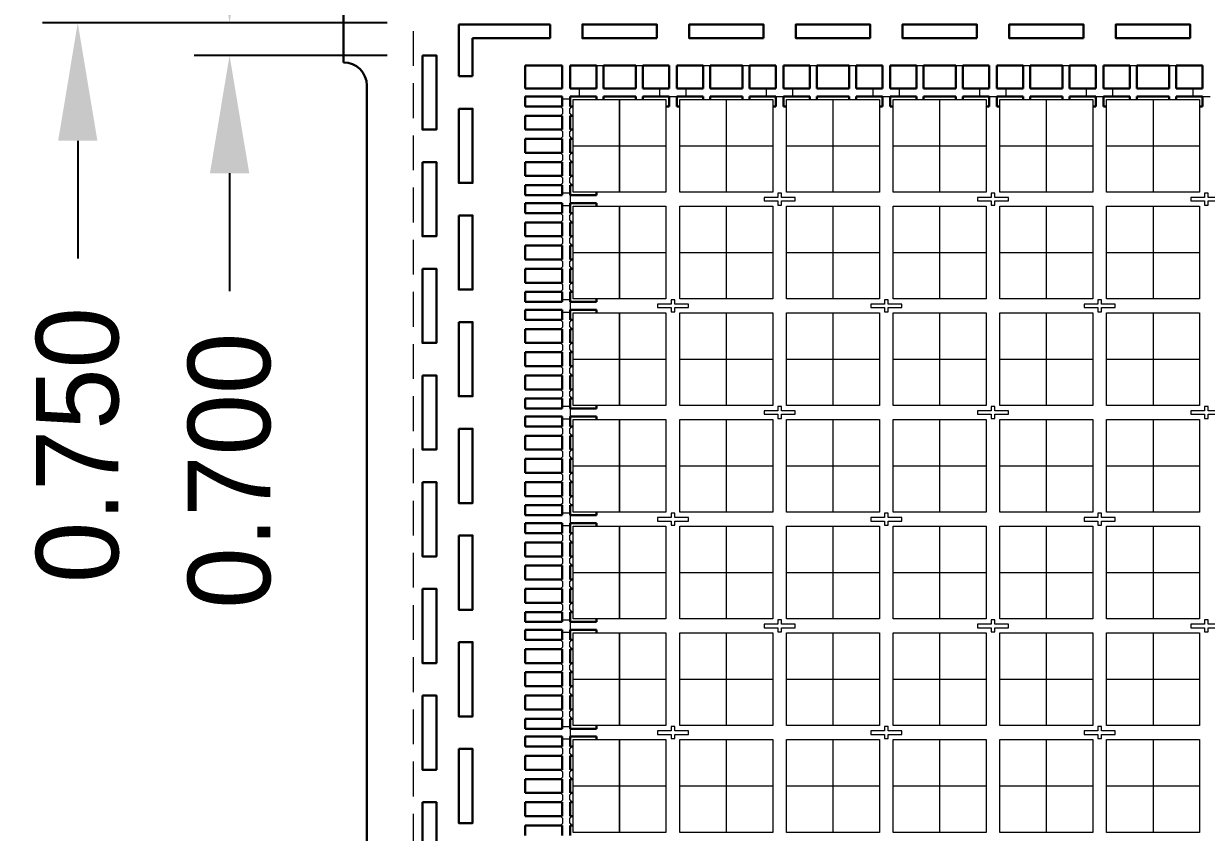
# Model space of a CAD drawing. Extents: x 1030 to 1169, y -270 to -166.
# Drawn here: x 1031.49 to 1056.99, y -209.48 to -192.05 of the extents above; entities that cross this region are included whole.
import ezdxf

# ---------------------------------------------------------------- set-up
doc = ezdxf.new("R2010")
doc.units = 0
doc.header["$LTSCALE"] = 3
doc.header["$MEASUREMENT"] = 0
for name, pattern in [('CENTER', [2, 1.25, -0.25, 0.25, -0.25]), ('HIDDEN', [0.375, 0.25, -0.125]), ('PHANTOM', [2.5, 1.25, -0.25, 0.25, -0.25, 0.25, -0.25])]:
    doc.linetypes.add(name, pattern=pattern)
for name, color, linetype, lineweight in [('CLIN', 1, 'CENTER', 15), ('DIM', 4, 'Continuous', 13), ('FULL METAL', 33, 'HIDDEN', 15), ('HIDN', 6, 'HIDDEN', 15), ('HIDN2', 3, 'HIDDEN', 15), ('OBJ', 3, 'Continuous', 30), ('OBJ1', 7, 'Continuous', 30), ('OBJ3', 40, 'Continuous', 30), ('PHANTOM', 5, 'PHANTOM', 15), ('SAW', 2, 'HIDDEN', 15)]:
    doc.layers.add(name, color=color, linetype=linetype, lineweight=lineweight)
doc.dimstyles.new('3DEC X 1', dxfattribs={"dimtxt": 1.778, "dimasz": 2.54, "dimexe": 0.762, "dimexo": 0.762, "dimgap": 0.762, "dimtad": 0, "dimdec": 3, "dimzin": 0, "dimdsep": 46, "dimtxsty": 'Standard', "dimcen": 0, "dimadec": 0, "dimazin": 0, "dimtfac": 1, "dimtdec": 3, "dimtofl": 0, "dimtmove": 0, "dimatfit": 3, "dimfxl": 1, "dimtolj": 1, "dimtzin": 0, "dimarcsym": 0})

# ---------------------------------------------------------------- blocks, each defined once
blk = doc.blocks.new('*D2')
at = {"layer": 'Defpoints', "color": 0, "transparency": 16777216}
for p in [(1476.641, -281.019), (1472.482, -281.719), (1476.641, -281.719)]:
    blk.add_point(p, dxfattribs=at)
at = {"layer": 'DIM', "color": 0, "lineweight": -2, "transparency": 16777216}
for p, q in [((1472.482, -278.479), (1472.482, -275.939)), ((1475.879, -281.019), (1471.72, -281.019)), ((1475.879, -281.719), (1471.72, -281.719)), ((1472.482, -284.259), (1472.482, -286.799))]:
    blk.add_line(p, q, dxfattribs=at)
at = {"layer": 'DIM', "color": 0, "transparency": 16777216}
for points in [[(1472.059, -278.479), (1472.906, -278.479), (1472.482, -281.019)], [(1472.059, -284.259), (1472.906, -284.259), (1472.482, -281.719)]]:
    blk.add_solid(points, dxfattribs=at)
at = {"layer": 'DIM', "color": 0, "transparency": 16777216, "insert": (1472.482, -290.673), "char_height": 1.778, "attachment_point": 5, "rotation": 90}
blk.add_mtext('\\A1;0.700', dxfattribs=at)
blk = doc.blocks.new('*D3')
at = {"layer": 'Defpoints', "color": 0, "transparency": 16777216}
for p in [(1476.641, -280.269), (1469.209, -281.019), (1476.641, -281.019)]:
    blk.add_point(p, dxfattribs=at)
at = {"layer": 'DIM', "color": 0, "lineweight": -2, "transparency": 16777216}
for p, q in [((1469.209, -277.729), (1469.209, -275.189)), ((1475.879, -280.269), (1468.447, -280.269)), ((1475.879, -281.019), (1468.447, -281.019)), ((1469.209, -283.559), (1469.209, -286.099))]:
    blk.add_line(p, q, dxfattribs=at)
at = {"layer": 'DIM', "color": 0, "transparency": 16777216}
for points in [[(1468.786, -277.729), (1469.633, -277.729), (1469.209, -280.269)], [(1468.786, -283.559), (1469.633, -283.559), (1469.209, -281.019)]]:
    blk.add_solid(points, dxfattribs=at)
at = {"layer": 'DIM', "color": 0, "transparency": 16777216, "insert": (1469.209, -290.121), "char_height": 1.778, "attachment_point": 5, "rotation": 90}
blk.add_mtext('\\A1;0.750', dxfattribs=at)

msp = doc.modelspace()

# ---------------------------------------------------------------- linework, layer by layer
at = {"layer": 'CLIN'}
for p, q in [((1044.3382, -193.6839), (1044.3382, -195.6839)), ((1044.3382, -195.6839), (1044.3382, -193.6839)), ((1046.6382, -193.6839), (1046.6382, -195.6839)), ((1048.9382, -193.6839), (1048.9382, -195.6839)), ((1051.2382, -193.6839), (1051.2382, -195.6839)), ((1053.5382, -193.6839), (1053.5382, -195.6839)), ((1055.8382, -193.6839), (1055.8382, -195.6839)), ((1043.3382, -194.6839), (1045.3382, -194.6839)), ((1043.3382, -194.6839), (1045.3382, -194.6839)), ((1045.6382, -194.6839), (1047.6382, -194.6839)), ((1047.9382, -194.6839), (1049.9382, -194.6839)), ((1050.2382, -194.6839), (1052.2382, -194.6839)), ((1052.5382, -194.6839), (1054.5382, -194.6839)), ((1054.8382, -194.6839), (1056.8382, -194.6839)), ((1044.3382, -195.9839), (1044.3382, -197.9839)), ((1044.3382, -197.9839), (1044.3382, -195.9839)), ((1046.6382, -195.9839), (1046.6382, -197.9839)), ((1048.9382, -195.9839), (1048.9382, -197.9839)), ((1051.2382, -195.9839), (1051.2382, -197.9839)), ((1053.5382, -195.9839), (1053.5382, -197.9839)), ((1055.8382, -195.9839), (1055.8382, -197.9839)), ((1043.3382, -196.9839), (1045.3382, -196.9839)), ((1043.3382, -196.9839), (1045.3382, -196.9839)), ((1045.6382, -196.9839), (1047.6382, -196.9839)), ((1047.9382, -196.9839), (1049.9382, -196.9839)), ((1050.2382, -196.9839), (1052.2382, -196.9839)), ((1052.5382, -196.9839), (1054.5382, -196.9839)), ((1054.8382, -196.9839), (1056.8382, -196.9839)), ((1044.3382, -198.2839), (1044.3382, -200.2839)), ((1044.3382, -200.2839), (1044.3382, -198.2839)), ((1046.6382, -198.2839), (1046.6382, -200.2839)), ((1048.9382, -198.2839), (1048.9382, -200.2839)), ((1051.2382, -198.2839), (1051.2382, -200.2839)), ((1053.5382, -198.2839), (1053.5382, -200.2839)), ((1055.8382, -198.2839), (1055.8382, -200.2839)), ((1043.3382, -199.2839), (1045.3382, -199.2839)), ((1043.3382, -199.2839), (1045.3382, -199.2839)), ((1045.6382, -199.2839), (1047.6382, -199.2839)), ((1047.9382, -199.2839), (1049.9382, -199.2839)), ((1050.2382, -199.2839), (1052.2382, -199.2839)), ((1052.5382, -199.2839), (1054.5382, -199.2839)), ((1054.8382, -199.2839), (1056.8382, -199.2839)), ((1044.3382, -200.5839), (1044.3382, -202.5839)), ((1044.3382, -202.5839), (1044.3382, -200.5839)), ((1046.6382, -200.5839), (1046.6382, -202.5839)), ((1048.9382, -200.5839), (1048.9382, -202.5839)), ((1051.2382, -200.5839), (1051.2382, -202.5839)), ((1053.5382, -200.5839), (1053.5382, -202.5839)), ((1055.8382, -200.5839), (1055.8382, -202.5839)), ((1043.3382, -201.5839), (1045.3382, -201.5839)), ((1043.3382, -201.5839), (1045.3382, -201.5839)), ((1045.6382, -201.5839), (1047.6382, -201.5839)), ((1047.9382, -201.5839), (1049.9382, -201.5839)), ((1050.2382, -201.5839), (1052.2382, -201.5839)), ((1052.5382, -201.5839), (1054.5382, -201.5839)), ((1054.8382, -201.5839), (1056.8382, -201.5839)), ((1044.3382, -202.8839), (1044.3382, -204.8839)), ((1044.3382, -204.8839), (1044.3382, -202.8839)), ((1046.6382, -202.8839), (1046.6382, -204.8839)), ((1048.9382, -202.8839), (1048.9382, -204.8839)), ((1051.2382, -202.8839), (1051.2382, -204.8839)), ((1053.5382, -202.8839), (1053.5382, -204.8839)), ((1055.8382, -202.8839), (1055.8382, -204.8839)), ((1043.3382, -203.8839), (1045.3382, -203.8839)), ((1043.3382, -203.8839), (1045.3382, -203.8839)), ((1045.6382, -203.8839), (1047.6382, -203.8839)), ((1047.9382, -203.8839), (1049.9382, -203.8839)), ((1050.2382, -203.8839), (1052.2382, -203.8839)), ((1052.5382, -203.8839), (1054.5382, -203.8839)), ((1054.8382, -203.8839), (1056.8382, -203.8839)), ((1044.3382, -205.1839), (1044.3382, -207.1839)), ((1044.3382, -207.1839), (1044.3382, -205.1839)), ((1046.6382, -205.1839), (1046.6382, -207.1839)), ((1048.9382, -205.1839), (1048.9382, -207.1839)), ((1051.2382, -205.1839), (1051.2382, -207.1839)), ((1053.5382, -205.1839), (1053.5382, -207.1839)), ((1055.8382, -205.1839), (1055.8382, -207.1839)), ((1043.3382, -206.1839), (1045.3382, -206.1839)), ((1043.3382, -206.1839), (1045.3382, -206.1839)), ((1045.6382, -206.1839), (1047.6382, -206.1839)), ((1047.9382, -206.1839), (1049.9382, -206.1839)), ((1050.2382, -206.1839), (1052.2382, -206.1839)), ((1052.5382, -206.1839), (1054.5382, -206.1839)), ((1054.8382, -206.1839), (1056.8382, -206.1839)), ((1044.3382, -207.4839), (1044.3382, -209.4839)), ((1044.3382, -209.4839), (1044.3382, -207.4839)), ((1046.6382, -207.4839), (1046.6382, -209.4839)), ((1048.9382, -207.4839), (1048.9382, -209.4839)), ((1051.2382, -207.4839), (1051.2382, -209.4839)), ((1053.5382, -207.4839), (1053.5382, -209.4839)), ((1055.8382, -207.4839), (1055.8382, -209.4839)), ((1043.3382, -208.4839), (1045.3382, -208.4839)), ((1043.3382, -208.4839), (1045.3382, -208.4839)), ((1045.6382, -208.4839), (1047.6382, -208.4839)), ((1047.9382, -208.4839), (1049.9382, -208.4839)), ((1050.2382, -208.4839), (1052.2382, -208.4839)), ((1052.5382, -208.4839), (1054.5382, -208.4839)), ((1054.8382, -208.4839), (1056.8382, -208.4839))]:
    msp.add_line(p, q, dxfattribs=at)
at = {"layer": 'FULL METAL'}
for points in [[(1047.4532, -195.8719), (1047.7502, -195.8719), (1047.7502, -195.9639), (1047.8262, -195.9639), (1047.8262, -195.8719), (1048.1232, -195.8719), (1048.1232, -195.7959), (1047.8262, -195.7959), (1047.8262, -195.7039), (1047.7502, -195.7039), (1047.7502, -195.7959), (1047.4532, -195.7959)], [(1052.0532, -195.8719), (1052.3502, -195.8719), (1052.3502, -195.9639), (1052.4262, -195.9639), (1052.4262, -195.8719), (1052.7232, -195.8719), (1052.7232, -195.7959), (1052.4262, -195.7959), (1052.4262, -195.7039), (1052.3502, -195.7039), (1052.3502, -195.7959), (1052.0532, -195.7959)], [(1056.6532, -195.8719), (1056.9502, -195.8719), (1056.9502, -195.9639), (1057.0262, -195.9639), (1057.0262, -195.8719), (1057.3232, -195.8719), (1057.3232, -195.7959), (1057.0262, -195.7959), (1057.0262, -195.7039), (1056.9502, -195.7039), (1056.9502, -195.7959), (1056.6532, -195.7959)], [(1045.1532, -198.1719), (1045.4502, -198.1719), (1045.4502, -198.2639), (1045.5262, -198.2639), (1045.5262, -198.1719), (1045.8232, -198.1719), (1045.8232, -198.0959), (1045.5262, -198.0959), (1045.5262, -198.0039), (1045.4502, -198.0039), (1045.4502, -198.0959), (1045.1532, -198.0959)], [(1049.7532, -198.1719), (1050.0502, -198.1719), (1050.0502, -198.2639), (1050.1262, -198.2639), (1050.1262, -198.1719), (1050.4232, -198.1719), (1050.4232, -198.0959), (1050.1262, -198.0959), (1050.1262, -198.0039), (1050.0502, -198.0039), (1050.0502, -198.0959), (1049.7532, -198.0959)], [(1054.3532, -198.1719), (1054.6502, -198.1719), (1054.6502, -198.2639), (1054.7262, -198.2639), (1054.7262, -198.1719), (1055.0232, -198.1719), (1055.0232, -198.0959), (1054.7262, -198.0959), (1054.7262, -198.0039), (1054.6502, -198.0039), (1054.6502, -198.0959), (1054.3532, -198.0959)], [(1047.4532, -200.4719), (1047.7502, -200.4719), (1047.7502, -200.5639), (1047.8262, -200.5639), (1047.8262, -200.4719), (1048.1232, -200.4719), (1048.1232, -200.3959), (1047.8262, -200.3959), (1047.8262, -200.3039), (1047.7502, -200.3039), (1047.7502, -200.3959), (1047.4532, -200.3959)], [(1052.0532, -200.4719), (1052.3502, -200.4719), (1052.3502, -200.5639), (1052.4262, -200.5639), (1052.4262, -200.4719), (1052.7232, -200.4719), (1052.7232, -200.3959), (1052.4262, -200.3959), (1052.4262, -200.3039), (1052.3502, -200.3039), (1052.3502, -200.3959), (1052.0532, -200.3959)], [(1056.6532, -200.4719), (1056.9502, -200.4719), (1056.9502, -200.5639), (1057.0262, -200.5639), (1057.0262, -200.4719), (1057.3232, -200.4719), (1057.3232, -200.3959), (1057.0262, -200.3959), (1057.0262, -200.3039), (1056.9502, -200.3039), (1056.9502, -200.3959), (1056.6532, -200.3959)], [(1045.1532, -202.7719), (1045.4502, -202.7719), (1045.4502, -202.8639), (1045.5262, -202.8639), (1045.5262, -202.7719), (1045.8232, -202.7719), (1045.8232, -202.6959), (1045.5262, -202.6959), (1045.5262, -202.6039), (1045.4502, -202.6039), (1045.4502, -202.6959), (1045.1532, -202.6959)], [(1049.7532, -202.7719), (1050.0502, -202.7719), (1050.0502, -202.8639), (1050.1262, -202.8639), (1050.1262, -202.7719), (1050.4232, -202.7719), (1050.4232, -202.6959), (1050.1262, -202.6959), (1050.1262, -202.6039), (1050.0502, -202.6039), (1050.0502, -202.6959), (1049.7532, -202.6959)], [(1054.3532, -202.7719), (1054.6502, -202.7719), (1054.6502, -202.8639), (1054.7262, -202.8639), (1054.7262, -202.7719), (1055.0232, -202.7719), (1055.0232, -202.6959), (1054.7262, -202.6959), (1054.7262, -202.6039), (1054.6502, -202.6039), (1054.6502, -202.6959), (1054.3532, -202.6959)], [(1047.4532, -205.0719), (1047.7502, -205.0719), (1047.7502, -205.1639), (1047.8262, -205.1639), (1047.8262, -205.0719), (1048.1232, -205.0719), (1048.1232, -204.9959), (1047.8262, -204.9959), (1047.8262, -204.9039), (1047.7502, -204.9039), (1047.7502, -204.9959), (1047.4532, -204.9959)], [(1052.0532, -205.0719), (1052.3502, -205.0719), (1052.3502, -205.1639), (1052.4262, -205.1639), (1052.4262, -205.0719), (1052.7232, -205.0719), (1052.7232, -204.9959), (1052.4262, -204.9959), (1052.4262, -204.9039), (1052.3502, -204.9039), (1052.3502, -204.9959), (1052.0532, -204.9959)], [(1056.6532, -205.0719), (1056.9502, -205.0719), (1056.9502, -205.1639), (1057.0262, -205.1639), (1057.0262, -205.0719), (1057.3232, -205.0719), (1057.3232, -204.9959), (1057.0262, -204.9959), (1057.0262, -204.9039), (1056.9502, -204.9039), (1056.9502, -204.9959), (1056.6532, -204.9959)], [(1045.1532, -207.3719), (1045.4502, -207.3719), (1045.4502, -207.4639), (1045.5262, -207.4639), (1045.5262, -207.3719), (1045.8232, -207.3719), (1045.8232, -207.2959), (1045.5262, -207.2959), (1045.5262, -207.2039), (1045.4502, -207.2039), (1045.4502, -207.2959), (1045.1532, -207.2959)], [(1049.7532, -207.3719), (1050.0502, -207.3719), (1050.0502, -207.4639), (1050.1262, -207.4639), (1050.1262, -207.3719), (1050.4232, -207.3719), (1050.4232, -207.2959), (1050.1262, -207.2959), (1050.1262, -207.2039), (1050.0502, -207.2039), (1050.0502, -207.2959), (1049.7532, -207.2959)], [(1054.3532, -207.3719), (1054.6502, -207.3719), (1054.6502, -207.4639), (1054.7262, -207.4639), (1054.7262, -207.3719), (1055.0232, -207.3719), (1055.0232, -207.2959), (1054.7262, -207.2959), (1054.7262, -207.2039), (1054.6502, -207.2039), (1054.6502, -207.2959), (1054.3532, -207.2959)]]:
    msp.add_lwpolyline(points, close=True, dxfattribs=at)
at = {"layer": 'HIDN'}
msp.add_lwpolyline([(1156.8882, -191.0839), (1039.8882, -191.0839), (1039.8882, -258.0839), (1156.8882, -258.0839)], close=True, dxfattribs=at)
at = {"layer": 'HIDN2'}
for p, q in [((1043.8382, -192.9489), (1043.9882, -192.9489)), ((1044.6882, -192.9489), (1044.8382, -192.9489)), ((1046.1382, -192.9489), (1046.2882, -192.9489)), ((1046.9882, -192.9489), (1047.1382, -192.9489)), ((1048.4382, -192.9489), (1048.5882, -192.9489)), ((1049.2882, -192.9489), (1049.4382, -192.9489)), ((1050.7382, -192.9489), (1050.8882, -192.9489)), ((1051.5882, -192.9489), (1051.7382, -192.9489)), ((1053.0382, -192.9489), (1053.1882, -192.9489)), ((1053.8882, -192.9489), (1054.0382, -192.9489)), ((1055.3382, -192.9489), (1055.4882, -192.9489)), ((1056.1882, -192.9489), (1056.3382, -192.9489)), ((1043.4732, -193.6189), (1043.4732, -193.4489)), ((1045.2032, -193.6189), (1045.2032, -193.4489)), ((1045.7732, -193.6189), (1045.7732, -193.4489)), ((1047.5032, -193.6189), (1047.5032, -193.4489)), ((1048.0732, -193.6189), (1048.0732, -193.4489)), ((1049.8032, -193.6189), (1049.8032, -193.4489)), ((1050.3732, -193.6189), (1050.3732, -193.4489)), ((1052.1032, -193.6189), (1052.1032, -193.4489)), ((1052.6732, -193.6189), (1052.6732, -193.4489)), ((1054.4032, -193.6189), (1054.4032, -193.4489)), ((1054.9732, -193.6189), (1054.9732, -193.4489)), ((1056.7032, -193.6189), (1056.7032, -193.4489)), ((1043.1032, -193.6689), (1043.2732, -193.6689)), ((1043.1032, -193.6689), (1043.2732, -193.6689)), ((1045.4032, -193.6189), (1045.5732, -193.6189)), ((1047.7032, -193.6189), (1047.8732, -193.6189)), ((1050.0032, -193.6189), (1050.1732, -193.6189)), ((1052.3032, -193.6189), (1052.4732, -193.6189)), ((1054.6032, -193.6189), (1054.7732, -193.6189)), ((1056.9032, -193.6189), (1057.0732, -193.6189)), ((1043.1032, -195.6989), (1043.2732, -195.6989)), ((1043.2732, -195.7489), (1043.2732, -195.9189)), ((1043.1032, -195.9689), (1043.2732, -195.9689)), ((1043.1032, -197.9989), (1043.2732, -197.9989)), ((1043.2732, -198.0489), (1043.2732, -198.2189)), ((1043.1032, -198.2689), (1043.2732, -198.2689)), ((1043.1032, -200.2989), (1043.2732, -200.2989)), ((1043.2732, -200.3489), (1043.2732, -200.5189)), ((1043.1032, -200.5689), (1043.2732, -200.5689)), ((1043.1032, -202.5989), (1043.2732, -202.5989)), ((1043.2732, -202.6489), (1043.2732, -202.8189)), ((1043.1032, -202.8689), (1043.2732, -202.8689)), ((1043.1032, -204.8989), (1043.2732, -204.8989)), ((1043.2732, -204.9489), (1043.2732, -205.1189)), ((1043.1032, -205.1689), (1043.2732, -205.1689)), ((1043.1032, -207.1989), (1043.2732, -207.1989)), ((1043.2732, -207.2489), (1043.2732, -207.4189)), ((1043.1032, -207.4689), (1043.2732, -207.4689))]:
    msp.add_line(p, q, dxfattribs=at)
at = {"layer": 'OBJ'}
for p, q in [((1038.3882, -192.8839), (1038.3882, -188.2339)), ((1038.3882, -192.8839), (1038.3882, -192.8839)), ((1038.8882, -211.5839), (1038.8882, -193.3839))]:
    msp.add_line(p, q, dxfattribs=at)
msp.add_arc((1038.3882, -193.3839), 0.5, 0, 90, dxfattribs=at)
at = {"layer": 'OBJ1'}
for p, q in [((1040.8702, -193.1839), (1040.8702, -192.0659)), ((1040.8702, -192.0659), (1042.8382, -192.0659)), ((1042.8382, -192.0659), (1042.8382, -192.3659)), ((1041.1702, -192.3659), (1041.1702, -193.1839)), ((1042.8382, -192.3659), (1041.1702, -192.3659)), ((1041.1702, -193.1839), (1040.8702, -193.1839))]:
    msp.add_line(p, q, dxfattribs=at)
for points in [[(1045.1382, -192.3659), (1043.5382, -192.3659), (1043.5382, -192.0659), (1045.1382, -192.0659)], [(1047.4382, -192.3659), (1045.8382, -192.3659), (1045.8382, -192.0659), (1047.4382, -192.0659)], [(1049.7382, -192.3659), (1048.1382, -192.3659), (1048.1382, -192.0659), (1049.7382, -192.0659)], [(1052.0382, -192.3659), (1050.4382, -192.3659), (1050.4382, -192.0659), (1052.0382, -192.0659)], [(1054.3382, -192.3659), (1052.7382, -192.3659), (1052.7382, -192.0659), (1054.3382, -192.0659)], [(1056.6382, -192.3659), (1055.0382, -192.3659), (1055.0382, -192.0659), (1056.6382, -192.0659)], [(1040.0882, -192.7339), (1040.3882, -192.7339), (1040.3882, -194.3339), (1040.0882, -194.3339)], [(1040.8702, -193.8839), (1041.1702, -193.8839), (1041.1702, -195.4839), (1040.8702, -195.4839)], [(1040.0882, -195.0339), (1040.3882, -195.0339), (1040.3882, -196.6339), (1040.0882, -196.6339)], [(1040.8702, -196.1839), (1041.1702, -196.1839), (1041.1702, -197.7839), (1040.8702, -197.7839)], [(1040.0882, -197.3339), (1040.3882, -197.3339), (1040.3882, -198.9339), (1040.0882, -198.9339)], [(1040.8702, -198.4839), (1041.1702, -198.4839), (1041.1702, -200.0839), (1040.8702, -200.0839)], [(1040.0882, -199.6339), (1040.3882, -199.6339), (1040.3882, -201.2339), (1040.0882, -201.2339)], [(1040.8702, -200.7839), (1041.1702, -200.7839), (1041.1702, -202.3839), (1040.8702, -202.3839)], [(1040.0882, -201.9339), (1040.3882, -201.9339), (1040.3882, -203.5339), (1040.0882, -203.5339)], [(1040.8702, -203.0839), (1041.1702, -203.0839), (1041.1702, -204.6839), (1040.8702, -204.6839)], [(1040.0882, -204.2339), (1040.3882, -204.2339), (1040.3882, -205.8339), (1040.0882, -205.8339)], [(1040.8702, -205.3839), (1041.1702, -205.3839), (1041.1702, -206.9839), (1040.8702, -206.9839)], [(1040.0882, -206.5339), (1040.3882, -206.5339), (1040.3882, -208.1339), (1040.0882, -208.1339)], [(1040.8702, -207.6839), (1041.1702, -207.6839), (1041.1702, -209.2839), (1040.8702, -209.2839)], [(1040.0882, -208.8339), (1040.3882, -208.8339), (1040.3882, -210.4339), (1040.0882, -210.4339)]]:
    msp.add_lwpolyline(points, close=True, dxfattribs=at)
at = {"layer": 'OBJ3'}
for p, q in [((1042.3032, -193.4489), (1042.3032, -192.9489)), ((1042.3032, -192.9489), (1043.1032, -192.9489)), ((1043.1032, -193.4489), (1043.1032, -192.9489)), ((1043.2732, -192.9489), (1043.2732, -193.4489)), ((1043.8382, -192.9489), (1043.2732, -192.9489)), ((1043.8382, -192.9489), (1043.8382, -193.4489)), ((1043.9882, -192.9489), (1043.9882, -193.4489)), ((1044.6882, -192.9489), (1043.9882, -192.9489)), ((1044.6882, -192.9489), (1044.6882, -193.4489)), ((1044.8382, -192.9489), (1044.8382, -193.4489)), ((1045.4032, -192.9489), (1044.8382, -192.9489)), ((1045.4032, -192.9489), (1045.4032, -193.4489)), ((1045.5732, -192.9489), (1045.5732, -193.4489)), ((1046.1382, -192.9489), (1045.5732, -192.9489)), ((1046.1382, -192.9489), (1046.1382, -193.4489)), ((1046.2882, -192.9489), (1046.2882, -193.4489)), ((1046.9882, -192.9489), (1046.2882, -192.9489)), ((1046.9882, -192.9489), (1046.9882, -193.4489)), ((1047.1382, -192.9489), (1047.1382, -193.4489)), ((1047.7032, -192.9489), (1047.1382, -192.9489)), ((1047.7032, -192.9489), (1047.7032, -193.4489)), ((1047.8732, -192.9489), (1047.8732, -193.4489)), ((1048.4382, -192.9489), (1047.8732, -192.9489)), ((1048.4382, -192.9489), (1048.4382, -193.4489)), ((1048.5882, -192.9489), (1048.5882, -193.4489)), ((1049.2882, -192.9489), (1048.5882, -192.9489)), ((1049.2882, -192.9489), (1049.2882, -193.4489)), ((1049.4382, -192.9489), (1049.4382, -193.4489)), ((1050.0032, -192.9489), (1049.4382, -192.9489)), ((1050.0032, -192.9489), (1050.0032, -193.4489)), ((1050.1732, -192.9489), (1050.1732, -193.4489)), ((1050.7382, -192.9489), (1050.1732, -192.9489)), ((1050.7382, -192.9489), (1050.7382, -193.4489)), ((1050.8882, -192.9489), (1050.8882, -193.4489)), ((1051.5882, -192.9489), (1050.8882, -192.9489)), ((1051.5882, -192.9489), (1051.5882, -193.4489)), ((1051.7382, -192.9489), (1051.7382, -193.4489)), ((1052.3032, -192.9489), (1051.7382, -192.9489)), ((1052.3032, -192.9489), (1052.3032, -193.4489)), ((1052.4732, -192.9489), (1052.4732, -193.4489)), ((1053.0382, -192.9489), (1052.4732, -192.9489)), ((1053.0382, -192.9489), (1053.0382, -193.4489)), ((1053.1882, -192.9489), (1053.1882, -193.4489)), ((1053.8882, -192.9489), (1053.1882, -192.9489)), ((1053.8882, -192.9489), (1053.8882, -193.4489)), ((1054.0382, -192.9489), (1054.0382, -193.4489)), ((1054.6032, -192.9489), (1054.0382, -192.9489)), ((1054.6032, -192.9489), (1054.6032, -193.4489)), ((1054.7732, -192.9489), (1054.7732, -193.4489)), ((1055.3382, -192.9489), (1054.7732, -192.9489)), ((1055.3382, -192.9489), (1055.3382, -193.4489)), ((1055.4882, -192.9489), (1055.4882, -193.4489)), ((1056.1882, -192.9489), (1055.4882, -192.9489)), ((1056.1882, -192.9489), (1056.1882, -193.4489)), ((1056.3382, -192.9489), (1056.3382, -193.4489)), ((1056.9032, -192.9489), (1056.3382, -192.9489)), ((1056.9032, -192.9489), (1056.9032, -193.4489)), ((1043.1032, -193.4489), (1042.3032, -193.4489)), ((1043.2732, -193.4489), (1043.8382, -193.4489)), ((1043.9882, -193.4489), (1044.6882, -193.4489)), ((1044.8382, -193.4489), (1045.4032, -193.4489)), ((1045.5732, -193.4489), (1046.1382, -193.4489)), ((1046.2882, -193.4489), (1046.9882, -193.4489)), ((1047.1382, -193.4489), (1047.7032, -193.4489)), ((1047.8732, -193.4489), (1048.4382, -193.4489)), ((1048.5882, -193.4489), (1049.2882, -193.4489)), ((1049.4382, -193.4489), (1050.0032, -193.4489)), ((1050.1732, -193.4489), (1050.7382, -193.4489)), ((1050.8882, -193.4489), (1051.5882, -193.4489)), ((1051.7382, -193.4489), (1052.3032, -193.4489)), ((1052.4732, -193.4489), (1053.0382, -193.4489)), ((1053.1882, -193.4489), (1053.8882, -193.4489)), ((1054.0382, -193.4489), (1054.6032, -193.4489)), ((1054.7732, -193.4489), (1055.3382, -193.4489)), ((1055.4882, -193.4489), (1056.1882, -193.4489)), ((1056.3382, -193.4489), (1056.9032, -193.4489)), ((1042.3032, -193.6189), (1043.1032, -193.6189)), ((1042.3032, -193.6189), (1042.3032, -193.8339)), ((1043.1032, -193.8339), (1043.1032, -193.6189)), ((1043.2732, -193.6189), (1043.8382, -193.6189)), ((1043.2732, -193.8339), (1043.2732, -193.6189)), ((1043.8382, -193.6189), (1043.2732, -193.6189)), ((1043.2732, -193.6189), (1043.2732, -193.8339)), ((1043.8382, -193.6839), (1043.8382, -193.6189)), ((1043.8382, -193.6839), (1043.8382, -193.6189)), ((1044.6882, -193.6189), (1043.9882, -193.6189)), ((1043.9882, -193.6839), (1043.9882, -193.6189)), ((1044.6882, -193.6839), (1044.6882, -193.6189)), ((1045.4032, -193.6189), (1044.8382, -193.6189)), ((1044.8382, -193.6839), (1044.8382, -193.6189)), ((1045.4032, -193.6189), (1045.4032, -193.8339)), ((1045.5732, -193.6189), (1046.1382, -193.6189)), ((1045.5732, -193.8339), (1045.5732, -193.6189)), ((1046.1382, -193.6189), (1045.5732, -193.6189)), ((1045.5732, -193.6189), (1045.5732, -193.8339)), ((1046.1382, -193.6839), (1046.1382, -193.6189)), ((1046.1382, -193.6839), (1046.1382, -193.6189)), ((1046.9882, -193.6189), (1046.2882, -193.6189)), ((1046.2882, -193.6839), (1046.2882, -193.6189)), ((1046.9882, -193.6839), (1046.9882, -193.6189)), ((1047.7032, -193.6189), (1047.1382, -193.6189)), ((1047.1382, -193.6839), (1047.1382, -193.6189)), ((1047.7032, -193.6189), (1047.7032, -193.8339)), ((1047.8732, -193.6189), (1048.4382, -193.6189)), ((1047.8732, -193.8339), (1047.8732, -193.6189)), ((1048.4382, -193.6189), (1047.8732, -193.6189)), ((1047.8732, -193.6189), (1047.8732, -193.8339)), ((1048.4382, -193.6839), (1048.4382, -193.6189)), ((1048.4382, -193.6839), (1048.4382, -193.6189)), ((1049.2882, -193.6189), (1048.5882, -193.6189)), ((1048.5882, -193.6839), (1048.5882, -193.6189)), ((1049.2882, -193.6839), (1049.2882, -193.6189)), ((1050.0032, -193.6189), (1049.4382, -193.6189)), ((1049.4382, -193.6839), (1049.4382, -193.6189)), ((1050.0032, -193.6189), (1050.0032, -193.8339)), ((1050.1732, -193.6189), (1050.7382, -193.6189)), ((1050.1732, -193.8339), (1050.1732, -193.6189)), ((1050.7382, -193.6189), (1050.1732, -193.6189)), ((1050.1732, -193.6189), (1050.1732, -193.8339)), ((1050.7382, -193.6839), (1050.7382, -193.6189)), ((1050.7382, -193.6839), (1050.7382, -193.6189)), ((1051.5882, -193.6189), (1050.8882, -193.6189)), ((1050.8882, -193.6839), (1050.8882, -193.6189)), ((1051.5882, -193.6839), (1051.5882, -193.6189)), ((1052.3032, -193.6189), (1051.7382, -193.6189)), ((1051.7382, -193.6839), (1051.7382, -193.6189)), ((1052.3032, -193.6189), (1052.3032, -193.8339)), ((1052.4732, -193.6189), (1053.0382, -193.6189)), ((1052.4732, -193.8339), (1052.4732, -193.6189)), ((1053.0382, -193.6189), (1052.4732, -193.6189)), ((1052.4732, -193.6189), (1052.4732, -193.8339)), ((1053.0382, -193.6839), (1053.0382, -193.6189)), ((1053.0382, -193.6839), (1053.0382, -193.6189)), ((1053.8882, -193.6189), (1053.1882, -193.6189)), ((1053.1882, -193.6839), (1053.1882, -193.6189)), ((1053.8882, -193.6839), (1053.8882, -193.6189)), ((1054.6032, -193.6189), (1054.0382, -193.6189)), ((1054.0382, -193.6839), (1054.0382, -193.6189)), ((1054.6032, -193.6189), (1054.6032, -193.8339)), ((1054.7732, -193.6189), (1055.3382, -193.6189)), ((1054.7732, -193.8339), (1054.7732, -193.6189)), ((1055.3382, -193.6189), (1054.7732, -193.6189)), ((1054.7732, -193.6189), (1054.7732, -193.8339)), ((1055.3382, -193.6839), (1055.3382, -193.6189)), ((1055.3382, -193.6839), (1055.3382, -193.6189)), ((1056.1882, -193.6189), (1055.4882, -193.6189)), ((1055.4882, -193.6839), (1055.4882, -193.6189)), ((1056.1882, -193.6839), (1056.1882, -193.6189)), ((1056.9032, -193.6189), (1056.3382, -193.6189)), ((1056.3382, -193.6839), (1056.3382, -193.6189)), ((1056.9032, -193.6189), (1056.9032, -193.8339)), ((1042.3032, -193.8339), (1043.1032, -193.8339)), ((1042.3032, -194.0339), (1043.1032, -194.0339)), ((1042.3032, -194.0339), (1042.3032, -194.3339)), ((1043.1032, -194.3339), (1043.1032, -194.0339)), ((1043.3382, -193.8339), (1043.2732, -193.8339)), ((1043.3382, -193.8339), (1043.2732, -193.8339)), ((1043.2732, -194.3339), (1043.2732, -194.0339)), ((1043.3382, -194.0339), (1043.2732, -194.0339)), ((1045.3382, -193.8339), (1045.4032, -193.8339)), ((1045.6382, -193.8339), (1045.5732, -193.8339)), ((1045.6382, -193.8339), (1045.5732, -193.8339)), ((1047.6382, -193.8339), (1047.7032, -193.8339)), ((1047.9382, -193.8339), (1047.8732, -193.8339)), ((1047.9382, -193.8339), (1047.8732, -193.8339)), ((1049.9382, -193.8339), (1050.0032, -193.8339)), ((1050.2382, -193.8339), (1050.1732, -193.8339)), ((1050.2382, -193.8339), (1050.1732, -193.8339)), ((1052.2382, -193.8339), (1052.3032, -193.8339)), ((1052.5382, -193.8339), (1052.4732, -193.8339)), ((1052.5382, -193.8339), (1052.4732, -193.8339)), ((1054.5382, -193.8339), (1054.6032, -193.8339)), ((1054.8382, -193.8339), (1054.7732, -193.8339)), ((1054.8382, -193.8339), (1054.7732, -193.8339)), ((1056.8382, -193.8339), (1056.9032, -193.8339)), ((1042.3032, -194.3339), (1043.1032, -194.3339)), ((1042.3032, -194.5339), (1043.1032, -194.5339)), ((1042.3032, -194.5339), (1042.3032, -194.8339)), ((1043.1032, -194.8339), (1043.1032, -194.5339)), ((1043.3382, -194.3339), (1043.2732, -194.3339)), ((1043.2732, -194.8339), (1043.2732, -194.5339)), ((1043.3382, -194.5339), (1043.2732, -194.5339)), ((1042.3032, -194.8339), (1043.1032, -194.8339)), ((1042.3032, -195.0339), (1043.1032, -195.0339)), ((1042.3032, -195.0339), (1042.3032, -195.3339)), ((1043.1032, -195.3339), (1043.1032, -195.0339)), ((1043.3382, -194.8339), (1043.2732, -194.8339)), ((1043.2732, -195.3339), (1043.2732, -195.0339)), ((1043.3382, -195.0339), (1043.2732, -195.0339)), ((1042.3032, -195.3339), (1043.1032, -195.3339)), ((1042.3032, -195.5339), (1043.1032, -195.5339)), ((1042.3032, -195.5339), (1042.3032, -195.7489)), ((1043.1032, -195.7489), (1043.1032, -195.5339)), ((1043.3382, -195.3339), (1043.2732, -195.3339)), ((1043.2732, -195.7489), (1043.2732, -195.5339)), ((1043.3382, -195.5339), (1043.2732, -195.5339)), ((1043.1032, -195.7489), (1042.3032, -195.7489)), ((1043.8382, -195.7489), (1043.2732, -195.7489)), ((1043.8382, -195.6839), (1043.8382, -195.7489)), ((1042.3032, -195.9189), (1043.1032, -195.9189)), ((1042.3032, -195.9189), (1042.3032, -196.1339)), ((1043.1032, -196.1339), (1043.1032, -195.9189)), ((1043.2732, -195.9189), (1043.8382, -195.9189)), ((1043.2732, -196.1339), (1043.2732, -195.9189)), ((1043.8382, -195.9839), (1043.8382, -195.9189)), ((1042.3032, -196.1339), (1043.1032, -196.1339)), ((1042.3032, -196.3339), (1043.1032, -196.3339)), ((1042.3032, -196.3339), (1042.3032, -196.6339)), ((1043.1032, -196.6339), (1043.1032, -196.3339)), ((1043.3382, -196.1339), (1043.2732, -196.1339)), ((1043.2732, -196.6339), (1043.2732, -196.3339)), ((1043.3382, -196.3339), (1043.2732, -196.3339)), ((1042.3032, -196.6339), (1043.1032, -196.6339)), ((1042.3032, -196.8339), (1043.1032, -196.8339)), ((1042.3032, -196.8339), (1042.3032, -197.1339)), ((1043.1032, -197.1339), (1043.1032, -196.8339)), ((1043.3382, -196.6339), (1043.2732, -196.6339)), ((1043.2732, -197.1339), (1043.2732, -196.8339)), ((1043.3382, -196.8339), (1043.2732, -196.8339)), ((1042.3032, -197.1339), (1043.1032, -197.1339)), ((1042.3032, -197.3339), (1043.1032, -197.3339)), ((1042.3032, -197.3339), (1042.3032, -197.6339)), ((1043.1032, -197.6339), (1043.1032, -197.3339)), ((1043.3382, -197.1339), (1043.2732, -197.1339)), ((1043.2732, -197.6339), (1043.2732, -197.3339)), ((1043.3382, -197.3339), (1043.2732, -197.3339)), ((1042.3032, -197.6339), (1043.1032, -197.6339)), ((1042.3032, -197.8339), (1043.1032, -197.8339)), ((1042.3032, -197.8339), (1042.3032, -198.0489)), ((1043.1032, -198.0489), (1043.1032, -197.8339)), ((1043.3382, -197.6339), (1043.2732, -197.6339)), ((1043.2732, -198.0489), (1043.2732, -197.8339)), ((1043.3382, -197.8339), (1043.2732, -197.8339)), ((1043.1032, -198.0489), (1042.3032, -198.0489)), ((1043.8382, -198.0489), (1043.2732, -198.0489)), ((1043.8382, -197.9839), (1043.8382, -198.0489)), ((1042.3032, -198.2189), (1043.1032, -198.2189)), ((1042.3032, -198.2189), (1042.3032, -198.4339)), ((1043.1032, -198.4339), (1043.1032, -198.2189)), ((1043.2732, -198.2189), (1043.8382, -198.2189)), ((1043.2732, -198.4339), (1043.2732, -198.2189)), ((1043.8382, -198.2839), (1043.8382, -198.2189)), ((1042.3032, -198.4339), (1043.1032, -198.4339)), ((1042.3032, -198.6339), (1043.1032, -198.6339)), ((1042.3032, -198.6339), (1042.3032, -198.9339)), ((1043.1032, -198.9339), (1043.1032, -198.6339)), ((1043.3382, -198.4339), (1043.2732, -198.4339)), ((1043.2732, -198.9339), (1043.2732, -198.6339)), ((1043.3382, -198.6339), (1043.2732, -198.6339)), ((1042.3032, -198.9339), (1043.1032, -198.9339)), ((1042.3032, -199.1339), (1043.1032, -199.1339)), ((1042.3032, -199.1339), (1042.3032, -199.4339)), ((1043.1032, -199.4339), (1043.1032, -199.1339)), ((1043.3382, -198.9339), (1043.2732, -198.9339)), ((1043.2732, -199.4339), (1043.2732, -199.1339)), ((1043.3382, -199.1339), (1043.2732, -199.1339)), ((1042.3032, -199.4339), (1043.1032, -199.4339)), ((1042.3032, -199.6339), (1043.1032, -199.6339)), ((1042.3032, -199.6339), (1042.3032, -199.9339)), ((1043.1032, -199.9339), (1043.1032, -199.6339)), ((1043.3382, -199.4339), (1043.2732, -199.4339)), ((1043.2732, -199.9339), (1043.2732, -199.6339)), ((1043.3382, -199.6339), (1043.2732, -199.6339)), ((1042.3032, -199.9339), (1043.1032, -199.9339)), ((1042.3032, -200.1339), (1043.1032, -200.1339)), ((1042.3032, -200.1339), (1042.3032, -200.3489)), ((1043.1032, -200.3489), (1043.1032, -200.1339)), ((1043.3382, -199.9339), (1043.2732, -199.9339)), ((1043.2732, -200.3489), (1043.2732, -200.1339)), ((1043.3382, -200.1339), (1043.2732, -200.1339)), ((1043.1032, -200.3489), (1042.3032, -200.3489)), ((1043.8382, -200.3489), (1043.2732, -200.3489)), ((1043.8382, -200.2839), (1043.8382, -200.3489)), ((1042.3032, -200.5189), (1043.1032, -200.5189)), ((1042.3032, -200.5189), (1042.3032, -200.7339)), ((1043.1032, -200.7339), (1043.1032, -200.5189)), ((1043.2732, -200.5189), (1043.8382, -200.5189)), ((1043.2732, -200.7339), (1043.2732, -200.5189)), ((1043.8382, -200.5839), (1043.8382, -200.5189)), ((1042.3032, -200.7339), (1043.1032, -200.7339)), ((1043.3382, -200.7339), (1043.2732, -200.7339)), ((1042.3032, -200.9339), (1043.1032, -200.9339)), ((1042.3032, -200.9339), (1042.3032, -201.2339)), ((1043.1032, -201.2339), (1043.1032, -200.9339)), ((1043.2732, -201.2339), (1043.2732, -200.9339)), ((1043.3382, -200.9339), (1043.2732, -200.9339)), ((1042.3032, -201.2339), (1043.1032, -201.2339)), ((1042.3032, -201.4339), (1043.1032, -201.4339)), ((1042.3032, -201.4339), (1042.3032, -201.7339)), ((1043.1032, -201.7339), (1043.1032, -201.4339)), ((1043.3382, -201.2339), (1043.2732, -201.2339)), ((1043.2732, -201.7339), (1043.2732, -201.4339)), ((1043.3382, -201.4339), (1043.2732, -201.4339)), ((1042.3032, -201.7339), (1043.1032, -201.7339)), ((1042.3032, -201.9339), (1043.1032, -201.9339)), ((1042.3032, -201.9339), (1042.3032, -202.2339)), ((1043.1032, -202.2339), (1043.1032, -201.9339)), ((1043.3382, -201.7339), (1043.2732, -201.7339)), ((1043.2732, -202.2339), (1043.2732, -201.9339)), ((1043.3382, -201.9339), (1043.2732, -201.9339)), ((1042.3032, -202.2339), (1043.1032, -202.2339)), ((1042.3032, -202.4339), (1043.1032, -202.4339)), ((1042.3032, -202.4339), (1042.3032, -202.6489)), ((1043.1032, -202.6489), (1043.1032, -202.4339)), ((1043.3382, -202.2339), (1043.2732, -202.2339)), ((1043.2732, -202.6489), (1043.2732, -202.4339)), ((1043.3382, -202.4339), (1043.2732, -202.4339)), ((1043.1032, -202.6489), (1042.3032, -202.6489)), ((1043.8382, -202.6489), (1043.2732, -202.6489)), ((1043.8382, -202.5839), (1043.8382, -202.6489)), ((1042.3032, -202.8189), (1043.1032, -202.8189)), ((1042.3032, -202.8189), (1042.3032, -203.0339)), ((1043.1032, -203.0339), (1043.1032, -202.8189)), ((1043.2732, -202.8189), (1043.8382, -202.8189)), ((1043.2732, -203.0339), (1043.2732, -202.8189)), ((1043.8382, -202.8839), (1043.8382, -202.8189)), ((1042.3032, -203.0339), (1043.1032, -203.0339)), ((1043.3382, -203.0339), (1043.2732, -203.0339)), ((1042.3032, -203.2339), (1043.1032, -203.2339)), ((1042.3032, -203.2339), (1042.3032, -203.5339)), ((1043.1032, -203.5339), (1043.1032, -203.2339)), ((1043.2732, -203.5339), (1043.2732, -203.2339)), ((1043.3382, -203.2339), (1043.2732, -203.2339)), ((1042.3032, -203.5339), (1043.1032, -203.5339)), ((1042.3032, -203.7339), (1043.1032, -203.7339)), ((1042.3032, -203.7339), (1042.3032, -204.0339)), ((1043.1032, -204.0339), (1043.1032, -203.7339)), ((1043.3382, -203.5339), (1043.2732, -203.5339)), ((1043.2732, -204.0339), (1043.2732, -203.7339)), ((1043.3382, -203.7339), (1043.2732, -203.7339)), ((1042.3032, -204.0339), (1043.1032, -204.0339)), ((1042.3032, -204.2339), (1043.1032, -204.2339)), ((1042.3032, -204.2339), (1042.3032, -204.5339)), ((1043.1032, -204.5339), (1043.1032, -204.2339)), ((1043.3382, -204.0339), (1043.2732, -204.0339)), ((1043.2732, -204.5339), (1043.2732, -204.2339)), ((1043.3382, -204.2339), (1043.2732, -204.2339)), ((1042.3032, -204.5339), (1043.1032, -204.5339)), ((1042.3032, -204.7339), (1043.1032, -204.7339)), ((1042.3032, -204.7339), (1042.3032, -204.9489)), ((1043.1032, -204.9489), (1043.1032, -204.7339)), ((1043.3382, -204.5339), (1043.2732, -204.5339)), ((1043.2732, -204.9489), (1043.2732, -204.7339)), ((1043.3382, -204.7339), (1043.2732, -204.7339)), ((1043.1032, -204.9489), (1042.3032, -204.9489)), ((1043.8382, -204.9489), (1043.2732, -204.9489)), ((1043.8382, -204.8839), (1043.8382, -204.9489)), ((1042.3032, -205.1189), (1043.1032, -205.1189)), ((1042.3032, -205.1189), (1042.3032, -205.3339)), ((1043.1032, -205.3339), (1043.1032, -205.1189)), ((1043.2732, -205.1189), (1043.8382, -205.1189)), ((1043.2732, -205.3339), (1043.2732, -205.1189)), ((1043.8382, -205.1839), (1043.8382, -205.1189)), ((1042.3032, -205.3339), (1043.1032, -205.3339)), ((1043.3382, -205.3339), (1043.2732, -205.3339)), ((1042.3032, -205.5339), (1043.1032, -205.5339)), ((1042.3032, -205.5339), (1042.3032, -205.8339)), ((1043.1032, -205.8339), (1043.1032, -205.5339)), ((1043.2732, -205.8339), (1043.2732, -205.5339)), ((1043.3382, -205.5339), (1043.2732, -205.5339)), ((1042.3032, -205.8339), (1043.1032, -205.8339)), ((1043.3382, -205.8339), (1043.2732, -205.8339)), ((1042.3032, -206.0339), (1043.1032, -206.0339)), ((1042.3032, -206.0339), (1042.3032, -206.3339)), ((1043.1032, -206.3339), (1043.1032, -206.0339)), ((1043.2732, -206.3339), (1043.2732, -206.0339)), ((1043.3382, -206.0339), (1043.2732, -206.0339)), ((1042.3032, -206.3339), (1043.1032, -206.3339)), ((1042.3032, -206.5339), (1043.1032, -206.5339)), ((1042.3032, -206.5339), (1042.3032, -206.8339)), ((1043.1032, -206.8339), (1043.1032, -206.5339)), ((1043.3382, -206.3339), (1043.2732, -206.3339)), ((1043.2732, -206.8339), (1043.2732, -206.5339)), ((1043.3382, -206.5339), (1043.2732, -206.5339)), ((1042.3032, -206.8339), (1043.1032, -206.8339)), ((1042.3032, -207.0339), (1043.1032, -207.0339)), ((1042.3032, -207.0339), (1042.3032, -207.2489)), ((1043.1032, -207.2489), (1043.1032, -207.0339)), ((1043.3382, -206.8339), (1043.2732, -206.8339)), ((1043.2732, -207.2489), (1043.2732, -207.0339)), ((1043.3382, -207.0339), (1043.2732, -207.0339)), ((1043.1032, -207.2489), (1042.3032, -207.2489)), ((1043.8382, -207.2489), (1043.2732, -207.2489)), ((1043.8382, -207.1839), (1043.8382, -207.2489)), ((1042.3032, -207.4189), (1043.1032, -207.4189)), ((1042.3032, -207.4189), (1042.3032, -207.6339)), ((1043.1032, -207.6339), (1043.1032, -207.4189)), ((1043.2732, -207.4189), (1043.8382, -207.4189)), ((1043.2732, -207.6339), (1043.2732, -207.4189)), ((1043.8382, -207.4839), (1043.8382, -207.4189)), ((1042.3032, -207.6339), (1043.1032, -207.6339)), ((1043.3382, -207.6339), (1043.2732, -207.6339)), ((1042.3032, -207.8339), (1043.1032, -207.8339)), ((1042.3032, -207.8339), (1042.3032, -208.1339)), ((1043.1032, -208.1339), (1043.1032, -207.8339)), ((1043.2732, -208.1339), (1043.2732, -207.8339)), ((1043.3382, -207.8339), (1043.2732, -207.8339)), ((1042.3032, -208.1339), (1043.1032, -208.1339)), ((1043.3382, -208.1339), (1043.2732, -208.1339)), ((1042.3032, -208.3339), (1043.1032, -208.3339)), ((1042.3032, -208.3339), (1042.3032, -208.6339)), ((1043.1032, -208.6339), (1043.1032, -208.3339)), ((1043.2732, -208.6339), (1043.2732, -208.3339)), ((1043.3382, -208.3339), (1043.2732, -208.3339)), ((1042.3032, -208.6339), (1043.1032, -208.6339)), ((1043.3382, -208.6339), (1043.2732, -208.6339)), ((1042.3032, -208.8339), (1043.1032, -208.8339)), ((1042.3032, -208.8339), (1042.3032, -209.1339)), ((1043.1032, -209.1339), (1043.1032, -208.8339)), ((1043.2732, -209.1339), (1043.2732, -208.8339)), ((1043.3382, -208.8339), (1043.2732, -208.8339)), ((1042.3032, -209.1339), (1043.1032, -209.1339)), ((1042.3032, -209.3339), (1043.1032, -209.3339)), ((1042.3032, -209.3339), (1042.3032, -209.5489)), ((1043.1032, -209.5489), (1043.1032, -209.3339)), ((1043.3382, -209.1339), (1043.2732, -209.1339)), ((1043.2732, -209.5489), (1043.2732, -209.3339)), ((1043.3382, -209.3339), (1043.2732, -209.3339))]:
    msp.add_line(p, q, dxfattribs=at)
at = {"layer": 'PHANTOM'}
for points in [[(1043.3382, -193.6839), (1045.3382, -193.6839), (1045.3382, -195.6839), (1043.3382, -195.6839)], [(1045.6382, -193.6839), (1047.6382, -193.6839), (1047.6382, -195.6839), (1045.6382, -195.6839)], [(1047.9382, -193.6839), (1049.9382, -193.6839), (1049.9382, -195.6839), (1047.9382, -195.6839)], [(1050.2382, -193.6839), (1052.2382, -193.6839), (1052.2382, -195.6839), (1050.2382, -195.6839)], [(1052.5382, -193.6839), (1054.5382, -193.6839), (1054.5382, -195.6839), (1052.5382, -195.6839)], [(1054.8382, -193.6839), (1056.8382, -193.6839), (1056.8382, -195.6839), (1054.8382, -195.6839)], [(1043.3382, -195.9839), (1045.3382, -195.9839), (1045.3382, -197.9839), (1043.3382, -197.9839)], [(1045.6382, -195.9839), (1047.6382, -195.9839), (1047.6382, -197.9839), (1045.6382, -197.9839)], [(1047.9382, -195.9839), (1049.9382, -195.9839), (1049.9382, -197.9839), (1047.9382, -197.9839)], [(1050.2382, -195.9839), (1052.2382, -195.9839), (1052.2382, -197.9839), (1050.2382, -197.9839)], [(1052.5382, -195.9839), (1054.5382, -195.9839), (1054.5382, -197.9839), (1052.5382, -197.9839)], [(1054.8382, -195.9839), (1056.8382, -195.9839), (1056.8382, -197.9839), (1054.8382, -197.9839)], [(1043.3382, -198.2839), (1045.3382, -198.2839), (1045.3382, -200.2839), (1043.3382, -200.2839)], [(1045.6382, -198.2839), (1047.6382, -198.2839), (1047.6382, -200.2839), (1045.6382, -200.2839)], [(1047.9382, -198.2839), (1049.9382, -198.2839), (1049.9382, -200.2839), (1047.9382, -200.2839)], [(1050.2382, -198.2839), (1052.2382, -198.2839), (1052.2382, -200.2839), (1050.2382, -200.2839)], [(1052.5382, -198.2839), (1054.5382, -198.2839), (1054.5382, -200.2839), (1052.5382, -200.2839)], [(1054.8382, -198.2839), (1056.8382, -198.2839), (1056.8382, -200.2839), (1054.8382, -200.2839)], [(1043.3382, -200.5839), (1045.3382, -200.5839), (1045.3382, -202.5839), (1043.3382, -202.5839)], [(1045.6382, -200.5839), (1047.6382, -200.5839), (1047.6382, -202.5839), (1045.6382, -202.5839)], [(1047.9382, -200.5839), (1049.9382, -200.5839), (1049.9382, -202.5839), (1047.9382, -202.5839)], [(1050.2382, -200.5839), (1052.2382, -200.5839), (1052.2382, -202.5839), (1050.2382, -202.5839)], [(1052.5382, -200.5839), (1054.5382, -200.5839), (1054.5382, -202.5839), (1052.5382, -202.5839)], [(1054.8382, -200.5839), (1056.8382, -200.5839), (1056.8382, -202.5839), (1054.8382, -202.5839)], [(1043.3382, -202.8839), (1045.3382, -202.8839), (1045.3382, -204.8839), (1043.3382, -204.8839)], [(1045.6382, -202.8839), (1047.6382, -202.8839), (1047.6382, -204.8839), (1045.6382, -204.8839)], [(1047.9382, -202.8839), (1049.9382, -202.8839), (1049.9382, -204.8839), (1047.9382, -204.8839)], [(1050.2382, -202.8839), (1052.2382, -202.8839), (1052.2382, -204.8839), (1050.2382, -204.8839)], [(1052.5382, -202.8839), (1054.5382, -202.8839), (1054.5382, -204.8839), (1052.5382, -204.8839)], [(1054.8382, -202.8839), (1056.8382, -202.8839), (1056.8382, -204.8839), (1054.8382, -204.8839)], [(1043.3382, -205.1839), (1045.3382, -205.1839), (1045.3382, -207.1839), (1043.3382, -207.1839)], [(1045.6382, -205.1839), (1047.6382, -205.1839), (1047.6382, -207.1839), (1045.6382, -207.1839)], [(1047.9382, -205.1839), (1049.9382, -205.1839), (1049.9382, -207.1839), (1047.9382, -207.1839)], [(1050.2382, -205.1839), (1052.2382, -205.1839), (1052.2382, -207.1839), (1050.2382, -207.1839)], [(1052.5382, -205.1839), (1054.5382, -205.1839), (1054.5382, -207.1839), (1052.5382, -207.1839)], [(1054.8382, -205.1839), (1056.8382, -205.1839), (1056.8382, -207.1839), (1054.8382, -207.1839)], [(1043.3382, -207.4839), (1045.3382, -207.4839), (1045.3382, -209.4839), (1043.3382, -209.4839)], [(1045.6382, -207.4839), (1047.6382, -207.4839), (1047.6382, -209.4839), (1045.6382, -209.4839)], [(1047.9382, -207.4839), (1049.9382, -207.4839), (1049.9382, -209.4839), (1047.9382, -209.4839)], [(1050.2382, -207.4839), (1052.2382, -207.4839), (1052.2382, -209.4839), (1050.2382, -209.4839)], [(1052.5382, -207.4839), (1054.5382, -207.4839), (1054.5382, -209.4839), (1052.5382, -209.4839)], [(1054.8382, -207.4839), (1056.8382, -207.4839), (1056.8382, -209.4839), (1054.8382, -209.4839)]]:
    msp.add_lwpolyline(points, close=True, dxfattribs=at)
at = {"layer": 'SAW'}
for p, q in [((1043.1132, -193.8839), (1043.0652, -193.8339)), ((1043.1132, -193.9839), (1043.0652, -194.0339)), ((1043.1132, -193.9839), (1043.1132, -193.8839)), ((1043.2632, -193.8839), (1043.3112, -193.8339)), ((1043.2632, -193.9839), (1043.2632, -193.8839)), ((1043.2632, -193.9839), (1043.3112, -194.0339)), ((1043.1132, -194.3839), (1043.0652, -194.3339)), ((1043.1132, -194.4839), (1043.0652, -194.5339)), ((1043.1132, -194.4839), (1043.1132, -194.3839)), ((1043.2632, -194.3839), (1043.3112, -194.3339)), ((1043.2632, -194.4839), (1043.2632, -194.3839)), ((1043.2632, -194.4839), (1043.3112, -194.5339)), ((1043.1132, -194.8839), (1043.0652, -194.8339)), ((1043.1132, -194.9839), (1043.0652, -195.0339)), ((1043.1132, -194.9839), (1043.1132, -194.8839)), ((1043.2632, -194.8839), (1043.3112, -194.8339)), ((1043.2632, -194.9839), (1043.2632, -194.8839)), ((1043.2632, -194.9839), (1043.3112, -195.0339)), ((1043.1132, -195.3839), (1043.0652, -195.3339)), ((1043.1132, -195.4839), (1043.0652, -195.5339)), ((1043.1132, -195.4839), (1043.1132, -195.3839)), ((1043.2632, -195.3839), (1043.3112, -195.3339)), ((1043.2632, -195.4839), (1043.2632, -195.3839)), ((1043.2632, -195.4839), (1043.3112, -195.5339)), ((1043.1132, -196.1839), (1043.0652, -196.1339)), ((1043.1132, -196.2839), (1043.0652, -196.3339)), ((1043.1132, -196.2839), (1043.1132, -196.1839)), ((1043.2632, -196.1839), (1043.3112, -196.1339)), ((1043.2632, -196.2839), (1043.2632, -196.1839)), ((1043.2632, -196.2839), (1043.3112, -196.3339)), ((1043.1132, -196.6839), (1043.0652, -196.6339)), ((1043.1132, -196.7839), (1043.0652, -196.8339)), ((1043.1132, -196.7839), (1043.1132, -196.6839)), ((1043.2632, -196.6839), (1043.3112, -196.6339)), ((1043.2632, -196.7839), (1043.2632, -196.6839)), ((1043.2632, -196.7839), (1043.3112, -196.8339)), ((1043.1132, -197.1839), (1043.0652, -197.1339)), ((1043.1132, -197.2839), (1043.0652, -197.3339)), ((1043.1132, -197.2839), (1043.1132, -197.1839)), ((1043.2632, -197.1839), (1043.3112, -197.1339)), ((1043.2632, -197.2839), (1043.2632, -197.1839)), ((1043.2632, -197.2839), (1043.3112, -197.3339)), ((1043.1132, -197.6839), (1043.0652, -197.6339)), ((1043.1132, -197.7839), (1043.0652, -197.8339)), ((1043.1132, -197.7839), (1043.1132, -197.6839)), ((1043.2632, -197.6839), (1043.3112, -197.6339)), ((1043.2632, -197.7839), (1043.2632, -197.6839)), ((1043.2632, -197.7839), (1043.3112, -197.8339)), ((1043.1132, -198.4839), (1043.0652, -198.4339)), ((1043.1132, -198.5839), (1043.0652, -198.6339)), ((1043.1132, -198.5839), (1043.1132, -198.4839)), ((1043.2632, -198.4839), (1043.3112, -198.4339)), ((1043.2632, -198.5839), (1043.2632, -198.4839)), ((1043.2632, -198.5839), (1043.3112, -198.6339)), ((1043.1132, -198.9839), (1043.0652, -198.9339)), ((1043.1132, -199.0839), (1043.0652, -199.1339)), ((1043.1132, -199.0839), (1043.1132, -198.9839)), ((1043.2632, -198.9839), (1043.3112, -198.9339)), ((1043.2632, -199.0839), (1043.2632, -198.9839)), ((1043.2632, -199.0839), (1043.3112, -199.1339)), ((1043.1132, -199.4839), (1043.0652, -199.4339)), ((1043.1132, -199.5839), (1043.0652, -199.6339)), ((1043.1132, -199.5839), (1043.1132, -199.4839)), ((1043.2632, -199.4839), (1043.3112, -199.4339)), ((1043.2632, -199.5839), (1043.2632, -199.4839)), ((1043.2632, -199.5839), (1043.3112, -199.6339)), ((1043.1132, -199.9839), (1043.0652, -199.9339)), ((1043.1132, -200.0839), (1043.0652, -200.1339)), ((1043.1132, -200.0839), (1043.1132, -199.9839)), ((1043.2632, -199.9839), (1043.3112, -199.9339)), ((1043.2632, -200.0839), (1043.2632, -199.9839)), ((1043.2632, -200.0839), (1043.3112, -200.1339)), ((1043.1132, -200.7839), (1043.0652, -200.7339)), ((1043.1132, -200.8839), (1043.0652, -200.9339)), ((1043.1132, -200.8839), (1043.1132, -200.7839)), ((1043.2632, -200.7839), (1043.3112, -200.7339)), ((1043.2632, -200.8839), (1043.2632, -200.7839)), ((1043.2632, -200.8839), (1043.3112, -200.9339)), ((1043.1132, -201.2839), (1043.0652, -201.2339)), ((1043.1132, -201.3839), (1043.0652, -201.4339)), ((1043.1132, -201.3839), (1043.1132, -201.2839)), ((1043.2632, -201.2839), (1043.3112, -201.2339)), ((1043.2632, -201.3839), (1043.2632, -201.2839)), ((1043.2632, -201.3839), (1043.3112, -201.4339)), ((1043.1132, -201.7839), (1043.0652, -201.7339)), ((1043.1132, -201.8839), (1043.0652, -201.9339)), ((1043.1132, -201.8839), (1043.1132, -201.7839)), ((1043.2632, -201.7839), (1043.3112, -201.7339)), ((1043.2632, -201.8839), (1043.2632, -201.7839)), ((1043.2632, -201.8839), (1043.3112, -201.9339)), ((1043.1132, -202.2839), (1043.0652, -202.2339)), ((1043.1132, -202.3839), (1043.0652, -202.4339)), ((1043.1132, -202.3839), (1043.1132, -202.2839)), ((1043.2632, -202.2839), (1043.3112, -202.2339)), ((1043.2632, -202.3839), (1043.2632, -202.2839)), ((1043.2632, -202.3839), (1043.3112, -202.4339)), ((1043.1132, -203.0839), (1043.0652, -203.0339)), ((1043.1132, -203.1839), (1043.0652, -203.2339)), ((1043.1132, -203.1839), (1043.1132, -203.0839)), ((1043.2632, -203.0839), (1043.3112, -203.0339)), ((1043.2632, -203.1839), (1043.2632, -203.0839)), ((1043.2632, -203.1839), (1043.3112, -203.2339)), ((1043.1132, -203.5839), (1043.0652, -203.5339)), ((1043.1132, -203.6839), (1043.0652, -203.7339)), ((1043.1132, -203.6839), (1043.1132, -203.5839)), ((1043.2632, -203.5839), (1043.3112, -203.5339)), ((1043.2632, -203.6839), (1043.2632, -203.5839)), ((1043.2632, -203.6839), (1043.3112, -203.7339)), ((1043.1132, -204.0839), (1043.0652, -204.0339)), ((1043.1132, -204.1839), (1043.0652, -204.2339)), ((1043.1132, -204.1839), (1043.1132, -204.0839)), ((1043.2632, -204.0839), (1043.3112, -204.0339)), ((1043.2632, -204.1839), (1043.2632, -204.0839)), ((1043.2632, -204.1839), (1043.3112, -204.2339)), ((1043.1132, -204.5839), (1043.0652, -204.5339)), ((1043.1132, -204.6839), (1043.0652, -204.7339)), ((1043.1132, -204.6839), (1043.1132, -204.5839)), ((1043.2632, -204.5839), (1043.3112, -204.5339)), ((1043.2632, -204.6839), (1043.2632, -204.5839)), ((1043.2632, -204.6839), (1043.3112, -204.7339)), ((1043.1132, -205.3839), (1043.0652, -205.3339)), ((1043.1132, -205.4839), (1043.0652, -205.5339)), ((1043.1132, -205.4839), (1043.1132, -205.3839)), ((1043.2632, -205.3839), (1043.3112, -205.3339)), ((1043.2632, -205.4839), (1043.2632, -205.3839)), ((1043.2632, -205.4839), (1043.3112, -205.5339)), ((1043.1132, -205.8839), (1043.0652, -205.8339)), ((1043.1132, -205.9839), (1043.0652, -206.0339)), ((1043.1132, -205.9839), (1043.1132, -205.8839)), ((1043.2632, -205.8839), (1043.3112, -205.8339)), ((1043.2632, -205.9839), (1043.2632, -205.8839)), ((1043.2632, -205.9839), (1043.3112, -206.0339)), ((1043.1132, -206.3839), (1043.0652, -206.3339)), ((1043.1132, -206.4839), (1043.0652, -206.5339)), ((1043.1132, -206.4839), (1043.1132, -206.3839)), ((1043.2632, -206.3839), (1043.3112, -206.3339)), ((1043.2632, -206.4839), (1043.2632, -206.3839)), ((1043.2632, -206.4839), (1043.3112, -206.5339)), ((1043.1132, -206.8839), (1043.0652, -206.8339)), ((1043.1132, -206.9839), (1043.0652, -207.0339)), ((1043.1132, -206.9839), (1043.1132, -206.8839)), ((1043.2632, -206.8839), (1043.3112, -206.8339)), ((1043.2632, -206.9839), (1043.2632, -206.8839)), ((1043.2632, -206.9839), (1043.3112, -207.0339)), ((1043.1132, -207.6839), (1043.0652, -207.6339)), ((1043.1132, -207.7839), (1043.0652, -207.8339)), ((1043.1132, -207.7839), (1043.1132, -207.6839)), ((1043.2632, -207.6839), (1043.3112, -207.6339)), ((1043.2632, -207.7839), (1043.2632, -207.6839)), ((1043.2632, -207.7839), (1043.3112, -207.8339)), ((1043.1132, -208.1839), (1043.0652, -208.1339)), ((1043.1132, -208.2839), (1043.0652, -208.3339)), ((1043.1132, -208.2839), (1043.1132, -208.1839)), ((1043.2632, -208.1839), (1043.3112, -208.1339)), ((1043.2632, -208.2839), (1043.2632, -208.1839)), ((1043.2632, -208.2839), (1043.3112, -208.3339)), ((1043.1132, -208.6839), (1043.0652, -208.6339)), ((1043.1132, -208.7839), (1043.0652, -208.8339)), ((1043.1132, -208.7839), (1043.1132, -208.6839)), ((1043.2632, -208.6839), (1043.3112, -208.6339)), ((1043.2632, -208.7839), (1043.2632, -208.6839)), ((1043.2632, -208.7839), (1043.3112, -208.8339)), ((1043.1132, -209.1839), (1043.0652, -209.1339)), ((1043.1132, -209.2839), (1043.0652, -209.3339)), ((1043.1132, -209.2839), (1043.1132, -209.1839)), ((1043.2632, -209.1839), (1043.3112, -209.1339)), ((1043.2632, -209.2839), (1043.2632, -209.1839)), ((1043.2632, -209.2839), (1043.3112, -209.3339))]:
    msp.add_line(p, q, dxfattribs=at)

# ---------------------------------------------------------------- dimensions: what is measured, and where the dimension line sits
at = {"layer": 'DIM'}
for base, p1, p2, picture, middle in [((1032.6564, -192.0339), (1040.0882, -191.2839), (1040.0882, -192.0339), '*D3', (1032.6564, -201.1355)), ((1035.9294, -192.7339), (1040.0882, -192.0339), (1040.0882, -192.7339), '*D2', (1035.9294, -201.6874))]:
    dim = msp.add_linear_dim(base=base, p1=p1, p2=p2, angle=90, dimstyle='3DEC X 1', dxfattribs=at)
    dim.commit()
    dim.dimension.update_dxf_attribs({"geometry": picture, "text_midpoint": middle, "dimtype": 128, "insert": (-436.5529, 88.9852)})

# ---------------------------------------------------------------- leaders
at = {"layer": 'DIM', "annotation_type": 0, "has_hookline": 1, "hookline_direction": 1, "text_width": 64.008}
msp.add_leader([(1078.2699, -202.1769), (1096.7261, -167.2938), (1099.2565, -167.2938)], dimstyle='3DEC X 1', override={"dimgap": 0.762, "dimtad": 0}, dxfattribs=at)

doc.saveas('drawing.dxf')
